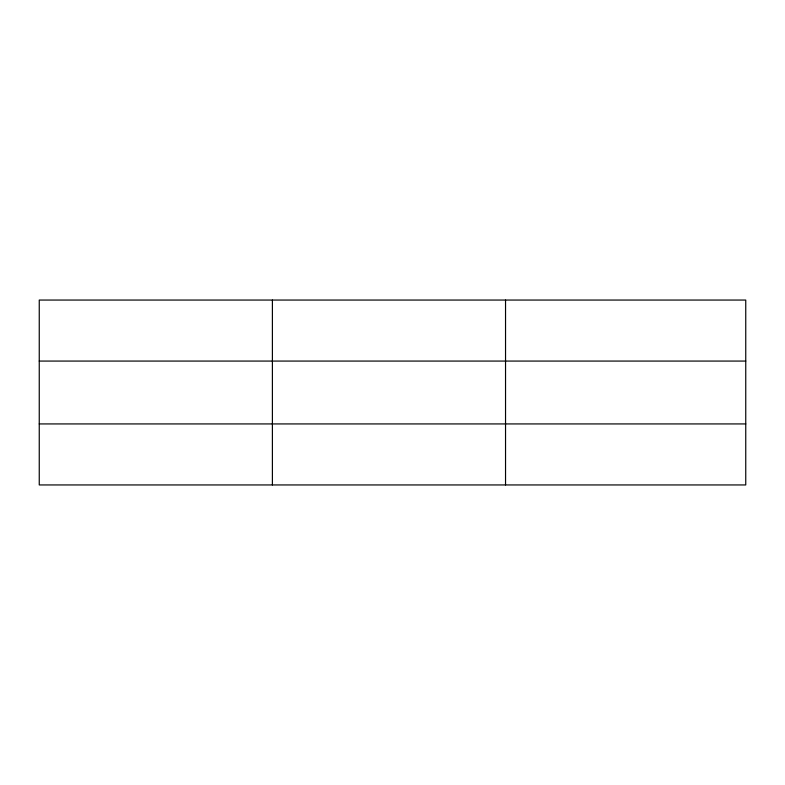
<?xml version="1.0" encoding="UTF-8"?>
<svg xmlns="http://www.w3.org/2000/svg" width="785" height="785" viewBox="0 0 785 785"><rect width="100%" height="100%" fill="white"/><g stroke="black" fill="none" stroke-linecap="round" stroke-linejoin="round"><path stroke-width="1.18" d="M272.395 484.944L272.395 300.056M505.54 484.944L505.54 300.056M745.75 423.929L745.75 484.944L39.25 484.944L39.25 300.056L745.75 300.056L745.75 423.929L39.25 423.929M39.25 361.071L745.75 361.071"/></g></svg>
